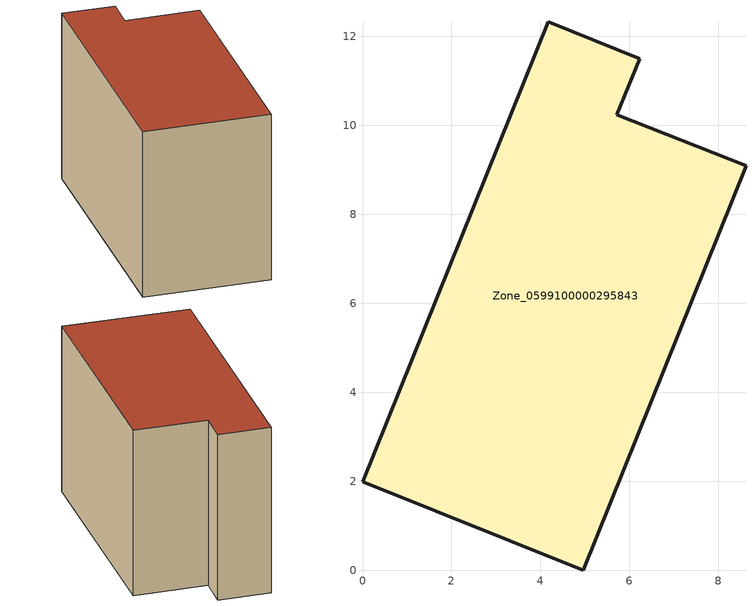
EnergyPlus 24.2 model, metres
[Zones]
Zone_0599100000295843
 floor ground (C_G): 0,1.99 4.17,12.33 6.23,11.5 5.71,10.24 8.62,9.09 4.96,0 z0.3
 wall outside (C_F): 4.17,12.33 0,1.99 4.96,0 8.62,9.09 5.71,10.24 6.23,11.5 4.17,12.33 z0.3:7.67
 roof outside (C_R): 0,1.99 4.96,0 8.62,9.09 5.71,10.24 6.23,11.5 4.17,12.33 z7.67
[BUILDING]
Pand.0599100000295843: North Axis=0; Terrain=City; Loads Convergence Tolerance Value=0.04; Temperature Convergence Tolerance Value=0.4; Solar Distribution=FullExterior; Maximum Number of Warmup Days=25; Minimum Number of Warmup Days=1
[Site:Location]
Rotterdam.The.Hague.AP_ZH_NLD Design_Conditions: Latitude=51.96; Longitude=4.45; Time Zone=1; Elevation=-4.5
[SITE:GROUNDTEMPERATURE:BUILDINGSURFACE]
18, 18, 18, 18, 18, 18, 18, 18, 18, 18, 18, 18
[MATERIAL] Thermal Absorptance=0.9; Solar Absorptance=0.7; Visible Absorptance=0.7
Name | Roughness | Thickness | Conductivity | Density | Specific Heat
G.TC.1975-1991 | MediumSmooth | 0.15 | 0.288461 | 540 | 1210
F.TC.1975-1991 | Rough | 0.3 | 0.230769 | 1920 | 840
R.TC.1975-1991 | MediumRough | 0.2 | 0.153846 | 1500 | 1000
[CONSTRUCTION]
C_G: G.TC.1975-1991
C_F: F.TC.1975-1991
C_R: R.TC.1975-1991
[ZONE]
Zone_0599100000295843: Type=1; Multiplier=1; Ceiling Height=Autocalculate; Volume=Autocalculate; Floor Area=autocalculate; Part of Total Floor Area=Yes
[ZONEINFILTRATION:DESIGNFLOWRATE]
Infil_Zone_0599100000295843: Zone or ZoneList or Space or SpaceList=Zone_0599100000295843; Schedule=AlwaysOn; Design Flow Rate Calculation Method=Flow/Area; Flow Rate per Floor Area=0.003; Constant Term Coefficient=1; Temperature Term Coefficient=0; Velocity Term Coefficient=0; Velocity Squared Term Coefficient=0
[HVACTEMPLATE:ZONE:IDEALLOADSAIRSYSTEM]
Zone_0599100000295843: Maximum Heating Supply Air Temperature=50; Minimum Cooling Supply Air Temperature=13; Maximum Heating Supply Air Humidity Ratio=0.0156; Minimum Cooling Supply Air Humidity Ratio=0.0077; Heating Limit=NoLimit; Cooling Limit=NoLimit; Dehumidification Control Type=ConstantSensibleHeatRatio; Cooling Sensible Heat Ratio=0.7; Dehumidification Setpoint=60; Humidification Control Type=None; Humidification Setpoint=30; Outdoor Air Method=None; Outdoor Air Flow Rate per Person=0.00944; Outdoor Air Flow Rate per Zone Floor Area=0; Outdoor Air Flow Rate per Zone=0; Demand Controlled Ventilation Type=None; Outdoor Air Economizer Type=NoEconomizer; Heat Recovery Type=None; Sensible Heat Recovery Effectiveness=0.7; Latent Heat Recovery Effectiveness=0.65
[ZONECONTROL:THERMOSTAT]
ThermostatControl_Zone_0599100000295843: Zone or ZoneList=Zone_0599100000295843; Control Type Schedule=DualSetpointControlType; Control 1=Thermostat_Zone_0599100000295843; Temperature Difference Between Cutout And Setpoint=0
[THERMOSTATSETPOINT:DUALSETPOINT]
Thermostat_Zone_0599100000295843: Heating Setpoint Temperature Schedule=HeatingSetpoint_Zone_0599100000295843; Cooling Setpoint Temperature Schedule=CoolingSetpoint_Zone_0599100000295843
[SCHEDULE:COMPACT]
HeatingSetpoint_Zone_0599100000295843: Through: 12/31, For: AllDays, Until: 24:00, 21
CoolingSetpoint_Zone_0599100000295843: Through: 12/31, For: AllDays, Until: 24:00, 24
DualSetpointControlType: Through: 12/31, For: AllDays, Until: 24:00, 4
AlwaysOn: Through: 12/31, For: AllDays, Until: 24:00, 1
